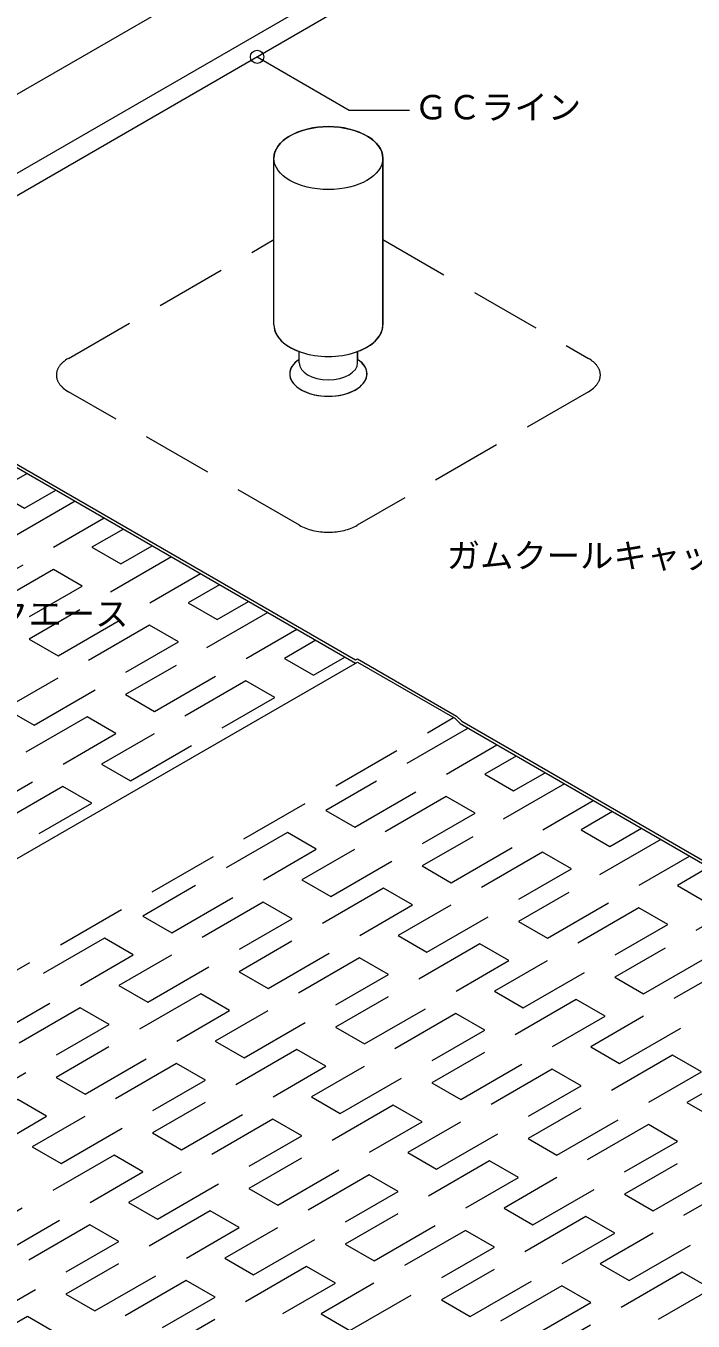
# Model space of a CAD drawing. Units: millimetres, scale not verified. Extents: x -2070 to 2070, y -1433 to 1432.
# Drawn here: x 525 to 1125, y -801 to 364 of the extents above; entities that cross this region are included whole.
import ezdxf
from ezdxf.enums import TextEntityAlignment as Align

# ---------------------------------------------------------------- set-up
doc = ezdxf.new("R2010")
doc.units = ezdxf.units.MM
doc.header["$LTSCALE"] = 5
doc.linetypes.add('USER1', pattern=[19.05, 12.7, -6.35])
for name, color, linetype, lineweight in [('0-0_0', 7, 'Continuous', 18), ('0-3_BOUSUI', 1, 'Continuous', 18), ('0-4_MOJI', 7, 'Continuous', 18), ('0-6_KANAMONO', 4, 'USER1', 18), ('0-7_bousui2', 7, 'USER1', 9)]:
    doc.layers.add(name, color=color, linetype=linetype, lineweight=lineweight)
doc.styles.add('ＭＳ ゴシック', font='')
doc.styles.get('ＭＳ ゴシック').set_extended_font_data('MS Gothic')

msp = doc.modelspace()

# ---------------------------------------------------------------- linework, layer by layer
at = {"layer": '0-0_0'}
for p, q in [((748.197, 94.772), (748.197, 244.772)), ((846.176, 244.772), (846.176, 94.772)), ((770.854, 63.871), (770.854, 70.921)), ((823.518, 70.921), (823.518, 63.871))]:
    msp.add_line(p, q, dxfattribs=at)
for centre, radius, start, end in [((795.716, 203.189), 69.883, 88.79399, 119.77077), ((798.657, 203.189), 69.883, 60.22923, 91.20601), ((776.474, 237.861), 30.237, 120.74461, 149.25539), ((817.899, 237.861), 30.237, 30.74461, 59.25539), ((765.872, 244.616), 17.676, 150.50538, 179.49462), ((828.501, 244.616), 17.676, 0.50538, 29.49462), ((765.846, 94.923), 17.65, 180.49149, 209.22812), ((828.527, 94.923), 17.65, 330.77188, 359.50851), ((776.427, 101.627), 30.165, 210.52631, 239.27794), ((817.946, 101.627), 30.165, 300.72206, 329.47369), ((788.617, 120.042), 52.233, 238.10292, 250.11997), ((805.756, 120.042), 52.233, 289.88003, 301.89708), ((782.257, 46.023), 21.179, 122.57304, 147.42696), ((812.116, 46.023), 21.179, 32.57304, 57.42696), ((775.01, 50.648), 12.582, 147.40753, 179.43601), ((775.01, 50.896), 12.582, 180.56399, 212.59247), ((819.363, 50.648), 12.582, 0.56399, 32.59247), ((819.363, 50.896), 12.582, 327.40753, 359.43601), ((782.259, 55.523), 21.183, 212.57511, 237.42489), ((796.052, 79.651), 48.96, 239.02596, 271.32791), ((798.321, 79.651), 48.96, 268.67209, 300.97404), ((812.114, 55.523), 21.183, 302.57511, 327.42489)]:
    msp.add_arc(centre, radius, start, end, dxfattribs=at)
at = {"layer": '0-3_BOUSUI'}
for p, q in [((86.261, 53.331), (800.732, 465.831)), ((432.671, 182.331), (800.732, 394.831)), ((441.332, 167.331), (818.053, 384.831)), ((-107.728, -745.669), (823.249, -208.169))]:
    msp.add_line(p, q, dxfattribs=at)
for points in [[(302.768, 97.331), (431.805, 22.831), (435.27, 16.831), (821.517, -206.169), (823.249, -205.169), (912.51, -256.704), (917.242, -261.436), (1349.955, -511.263)], [(302.768, 94.331), (429.207, 21.331), (429.207, 17.331), (821.517, -209.169), (823.249, -208.169), (910.915, -258.783), (915.647, -263.515), (1349.955, -514.263)]]:
    msp.add_lwpolyline(points, dxfattribs=at)
for centre, major_axis, start_param, end_param in [((797.186, 50.772), (-34.758, 0), 5.57198014, 10.13598313), ((797.186, 60.772), (-26.332, 0), 6.28318531, 9.42477796)]:
    msp.add_ellipse(centre, major_axis=major_axis, ratio=0.57735, start_param=start_param, end_param=end_param, dxfattribs=at)
at = {"layer": '0-4_MOJI'}
for p, q in [((733.1, 335.784), (815.952, 287.949)), ((815.952, 287.949), (870.018, 287.949))]:
    msp.add_line(p, q, dxfattribs=at)
msp.add_circle((733.1, 335.784), 6, dxfattribs=at)
at = {"layer": '0-6_KANAMONO', "linetype": 'Continuous'}
for p, q in [((748.197, 94.772), (748.197, 244.772)), ((846.176, 94.772), (846.176, 244.772)), ((770.854, 60.772), (770.854, 70.921)), ((823.518, 60.772), (823.518, 70.921))]:
    msp.add_line(p, q, dxfattribs=at)
at = {"layer": '0-6_KANAMONO'}
for p, q in [((563.36, 64.772), (748.197, 171.488)), ((846.176, 171.488), (1031.013, 64.772)), ((771.206, -85.228), (563.36, 34.772)), ((1031.013, 34.772), (823.167, -85.228))]:
    msp.add_line(p, q, dxfattribs=at)
at = {"layer": '0-6_KANAMONO', "linetype": 'Continuous'}
msp.add_ellipse((797.186, 244.772), major_axis=(48.99, 0), ratio=0.57735, dxfattribs=at)
msp.add_ellipse((797.186, 94.772), major_axis=(48.99, 0), ratio=0.57735, start_param=3.14159265, end_param=6.28318531, dxfattribs=at)
at = {"layer": '0-6_KANAMONO'}
for centre, start_param, end_param in [((589.34, 49.772), 5.49778714, 7.06858347), ((1005.033, 49.772), 2.35619449, 3.92699082), ((797.186, -70.228), 0.78539816, 2.35619449)]:
    msp.add_ellipse(centre, major_axis=(-36.742, 0), ratio=0.57735, start_param=start_param, end_param=end_param, dxfattribs=at)
at = {"layer": '0-7_bousui2'}
msp.add_line((-21.126, -795.669), (909.851, -258.169), dxfattribs=at)
for points in [[(526.202, -38.669), (497.893, -55.013), (523.874, -70.013), (552.183, -53.669)], [(569.503, -63.669), (441.601, -137.513), (467.582, -152.513), (595.484, -78.669)], [(612.805, -88.669), (584.495, -105.013), (610.476, -120.013), (638.785, -103.669)], [(656.106, -113.669), (528.204, -187.513), (554.184, -202.513), (682.087, -128.669)], [(699.407, -138.669), (671.098, -155.013), (697.079, -170.013), (725.388, -153.669)], [(742.709, -163.669), (614.806, -237.513), (640.787, -252.513), (768.689, -178.669)], [(786.01, -188.669), (757.7, -205.013), (783.681, -220.013), (811.991, -203.669)], [(922.842, -267.669), (794.939, -341.513), (820.92, -356.513), (948.823, -282.669)], [(966.143, -292.669), (937.834, -309.013), (963.814, -324.013), (992.124, -307.669)], [(1009.444, -317.669), (881.542, -391.513), (907.523, -406.513), (1035.425, -332.669)], [(1052.746, -342.669), (1024.436, -359.013), (1050.417, -374.013), (1078.726, -357.669)], [(1096.047, -367.669), (968.145, -441.513), (994.125, -456.513), (1122.028, -382.669)], [(1139.348, -392.669), (1111.039, -409.013), (1137.02, -424.013), (1165.329, -407.669)], [(1182.649, -417.669), (1054.747, -491.513), (1080.728, -506.513), (1208.63, -432.669)]]:
    msp.add_lwpolyline(points, dxfattribs=at)
for points in [[(575.835, -140.013), (549.854, -125.013), (419.95, -200.013), (445.931, -215.013)], [(662.438, -190.013), (636.457, -175.013), (506.553, -250.013), (532.534, -265.013)], [(749.04, -240.013), (723.059, -225.013), (593.156, -300.013), (619.136, -315.013)], [(606.146, -272.513), (580.165, -257.513), (450.261, -332.513), (476.242, -347.513)], [(584.495, -335.013), (558.515, -320.013), (428.611, -395.013), (454.591, -410.013)], [(929.173, -344.013), (903.193, -329.013), (773.289, -404.013), (799.27, -419.013)], [(786.279, -376.513), (760.298, -361.513), (630.395, -436.513), (656.375, -451.513)], [(1015.776, -394.013), (989.795, -379.013), (859.891, -454.013), (885.872, -469.013)], [(872.882, -426.513), (846.901, -411.513), (716.997, -486.513), (742.978, -501.513)], [(764.629, -439.013), (738.648, -424.013), (608.744, -499.013), (634.725, -514.013)], [(1102.378, -444.013), (1076.398, -429.013), (946.494, -504.013), (972.475, -519.013)], [(621.734, -471.513), (595.754, -456.513), (465.85, -531.513), (491.831, -546.513)], [(959.484, -476.513), (933.504, -461.513), (803.6, -536.513), (829.58, -551.513)], [(851.231, -489.013), (825.25, -474.013), (695.347, -549.013), (721.327, -564.013)], [(1188.981, -494.013), (1163, -479.013), (1033.096, -554.013), (1059.077, -569.013)], [(708.337, -521.513), (682.356, -506.513), (552.452, -581.513), (578.433, -596.513)], [(1046.087, -526.513), (1020.106, -511.513), (890.202, -586.513), (916.183, -601.513)], [(600.084, -534.013), (574.103, -519.013), (444.199, -594.013), (470.18, -609.013)], [(937.834, -539.013), (911.853, -524.013), (781.949, -599.013), (807.93, -614.013)], [(1275.584, -544.013), (1249.603, -529.013), (1119.699, -604.013), (1145.68, -619.013)], [(794.939, -571.513), (768.959, -556.513), (639.055, -631.513), (665.036, -646.513)], [(686.686, -584.013), (660.706, -569.013), (530.802, -644.013), (556.782, -659.013)], [(1132.689, -576.513), (1106.709, -561.513), (976.805, -636.513), (1002.786, -651.513)], [(1024.436, -589.013), (998.455, -574.013), (868.552, -649.013), (894.532, -664.013)], [(543.792, -616.513), (517.811, -601.513), (387.908, -676.513), (413.888, -691.513)], [(881.542, -621.513), (855.561, -606.513), (725.657, -681.513), (751.638, -696.513)], [(1219.292, -626.513), (1193.311, -611.513), (1063.407, -686.513), (1089.388, -701.513)], [(773.289, -634.013), (747.308, -619.013), (617.404, -694.013), (643.385, -709.013)], [(1111.039, -639.013), (1085.058, -624.013), (955.154, -699.013), (981.135, -714.013)], [(630.395, -666.513), (604.414, -651.513), (474.51, -726.513), (500.491, -741.513)], [(968.145, -671.513), (942.164, -656.513), (812.26, -731.513), (838.241, -746.513)], [(859.891, -684.013), (833.911, -669.013), (704.007, -744.013), (729.988, -759.013)], [(1197.641, -689.013), (1171.661, -674.013), (1041.757, -749.013), (1067.737, -764.013)], [(716.997, -716.513), (691.016, -701.513), (561.113, -776.513), (587.093, -791.513)], [(1054.747, -721.513), (1028.766, -706.513), (898.863, -781.513), (924.843, -796.513)], [(608.744, -729.013), (582.763, -714.013), (452.859, -789.013), (478.84, -804.013)], [(946.494, -734.013), (920.513, -719.013), (790.609, -794.013), (816.59, -809.013)], [(803.6, -766.513), (777.619, -751.513), (647.715, -826.513), (673.696, -841.513)], [(1141.35, -771.513), (1115.369, -756.513), (985.465, -831.513), (1011.446, -846.513)], [(695.347, -779.013), (669.366, -764.013), (539.462, -839.013), (565.443, -854.013)], [(1033.096, -784.013), (1007.116, -769.013), (877.212, -844.013), (903.193, -859.013)], [(552.452, -811.513), (526.472, -796.513), (396.568, -871.513), (422.549, -886.513)]]:
    msp.add_lwpolyline(points, close=True, dxfattribs=at)

# ---------------------------------------------------------------- texts
at = {"layer": '0-4_MOJI', "style": 'ＭＳ ゴシック'}
for s, p in [('ＧＣライン', (874.518, 272.949)), ('ガムクールキャップ', (903.592, -130.144)), ('立上り用オルタックエース', (257.505, -182.389))]:
    msp.add_text(s, height=21.99, dxfattribs=at).set_placement(p, align=Align.BOTTOM_LEFT)

doc.saveas('drawing.dxf')
